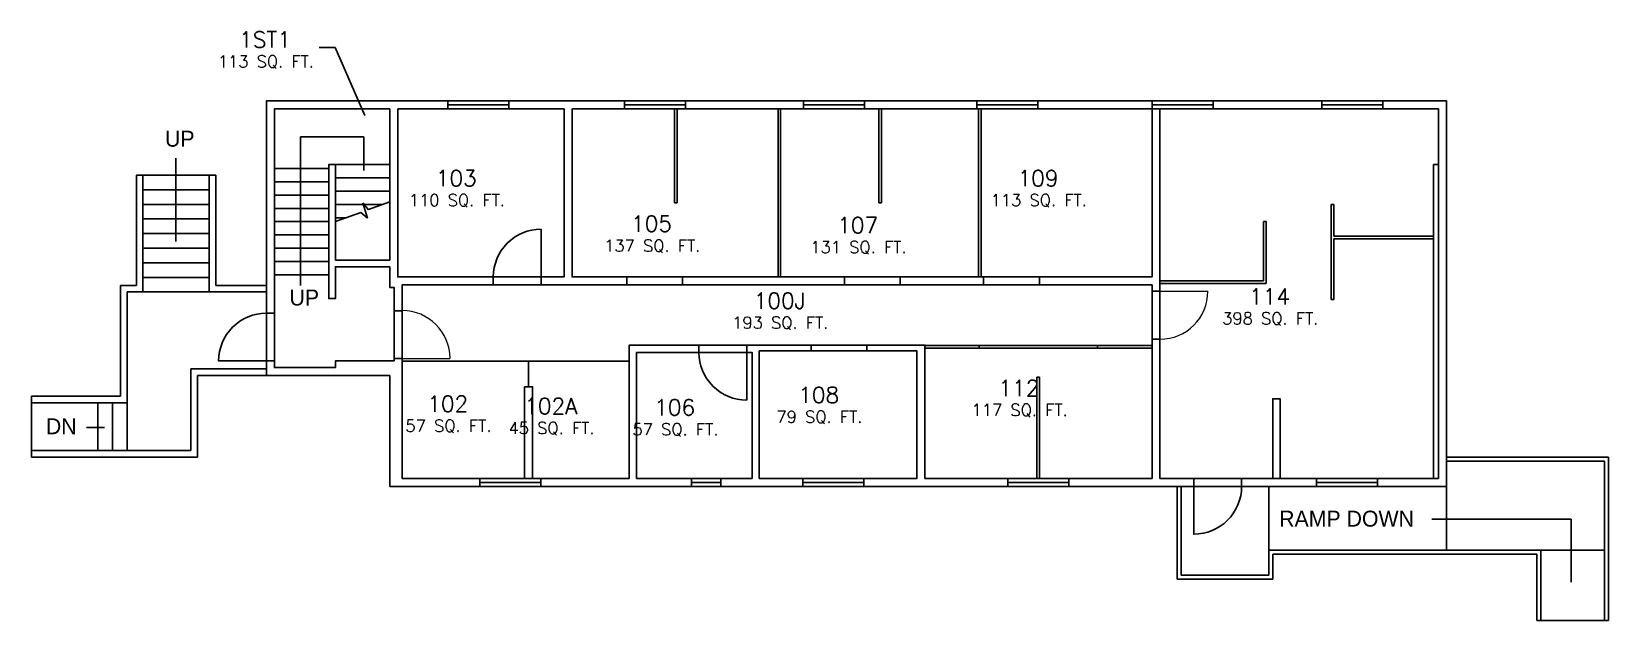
# Model space of a CAD drawing. Header units: inches. Extents: x -270 to 919, y -101 to 343.
import ezdxf
from ezdxf.enums import TextEntityAlignment as Align

# ---------------------------------------------------------------- set-up
doc = ezdxf.new("R2010")
doc.units = ezdxf.units.IN
doc.header["$MEASUREMENT"] = 0
for name, color, linetype in [('A-ANNO-TEXT', 2, 'CONTINUOUS'), ('A-AREA-GSFT', 5, 'CONTINUOUS'), ('A-AREA-PLIN', 1, 'CONTINUOUS'), ('A-AREA-RMNO', 7, 'CONTINUOUS'), ('A-AREA-RMNO @ 96', 7, 'CONTINUOUS'), ('A-AREA-SQFT', 7, 'CONTINUOUS'), ('A-DOOR', 3, 'CONTINUOUS'), ('A-FLOR-IDEN', 3, 'CONTINUOUS'), ('A-FLOR-LEVL', 6, 'CONTINUOUS'), ('A-FLOR-STRS', 1, 'CONTINUOUS'), ('A-FURN-PNLS', 5, 'CONTINUOUS'), ('A-GLAZ', 5, 'CONTINUOUS'), ('A-WALL-FULL', 8, 'CONTINUOUS')]:
    doc.layers.add(name, color=color, linetype=linetype)
doc.styles.add('Annotative', font='simplex.shx', dxfattribs={"height": 0.25})

# ---------------------------------------------------------------- blocks, each defined once
blk = doc.blocks.new('ROOM')
at = {"layer": 'A-AREA-RMNO', "style": 'Annotative'}
blk.add_attdef('ROOM_NUMBER', text='', height=0.125, dxfattribs=at).set_placement((0, 0), align=Align.CENTER)
at = {"layer": 'A-AREA-SQFT', "style": 'Annotative', "flags": 8}
blk.add_attdef('ROOM_AREA', text='', height=0.0938, dxfattribs=at).set_placement((0.005, -0.156), align=Align.CENTER)

msp = doc.modelspace()

# ---------------------------------------------------------------- linework, layer by layer
at = {"layer": 'A-ANNO-TEXT'}
for p, q in [((-41.1, 330.7), (-53.1, 330.7)), ((-18.8, 279.4), (-41.1, 330.7)), ((-19.5, 263.5), (-67.4, 263.5)), ((-67.4, 263.5), (-67.4, 151.5)), ((-19.5, 238.1), (-19.5, 263.5)), ((-161.3, 184.6), (-161.3, 247.3)), ((0, 214.4), (-16.1, 208.6)), ((-21.9, 206.5), (-41, 199.5)), ((-21.8, 206.5), (-16.7, 202)), ((-16.7, 202), (-20.2, 213.7)), ((-20.2, 213.7), (-16.1, 208.5)), ((-215.1, 44.3), (-228.6, 44.3)), ((890.5, -24.6), (785.4, -24.6)), ((890.5, -72.1), (890.5, -24.6))]:
    msp.add_line(p, q, dxfattribs=at)
at = {"layer": 'A-AREA-GSFT'}
msp.add_lwpolyline([(0, 0), (0, 83.5), (-93, 83.5), (-93, 290.5), (796.5, 290.5), (796.5, 0)], close=True, dxfattribs=at)
at = {"layer": 'A-AREA-PLIN'}
for points in [[(0, 284.5), (-87, 284.5), (-87, 89.5), (-41, 89.5), (-41, 94.5), (3.3, 94.5), (3.3, 150), (0, 150), (0, 165.5), (-41, 165.5), (-41, 141.5), (-46, 141.5), (-46, 242.5), (-41, 242.5), (-41, 170.5), (0, 170.5)], [(6, 284.5), (131.4, 284.5), (131.4, 157.8), (6, 157.8)], [(292.6, 284.5), (137.4, 284.5), (137.4, 157.8), (292.6, 157.8)], [(294.6, 284.5), (443.8, 284.5), (443.8, 157.8), (294.6, 157.8)], [(574.5, 157.8), (445.8, 157.8), (445.8, 284.5), (574.5, 284.5)], [(671, 6), (671, 66), (665.5, 66), (665.5, 6), (580.5, 6), (580.5, 284.5), (790.5, 284.5), (790.5, 242.5), (786.7, 242.5), (786.7, 6)], [(574.5, 151.8), (9.3, 151.8), (9.3, 94.4), (180.5, 94.4), (180.5, 106.5), (403.3, 106.5), (403.3, 106.1), (574.5, 106.1)], [(273, 6), (186, 6), (186, 101), (273, 101)], [(278.5, 102.1), (397.3, 102.1), (397.3, 6), (278.5, 6)], [(403.3, 104.1), (574.5, 104.1), (574.5, 6), (403.3, 6)], [(104.6, 94.4), (9.3, 94.4), (9.3, 6), (101.6, 6), (101.6, 75.1), (104.6, 75.1)], [(104.6, 94.4), (180.5, 94.4), (180.5, 6), (107.6, 6), (107.6, 75.1), (104.6, 75.1)]]:
    msp.add_lwpolyline(points, close=True, dxfattribs=at)
at = {"layer": 'A-DOOR', "lineweight": 20}
for p, q in [((580.5, 147), (616.5, 147)), ((9.3, 96.4), (9.3, 98.4)), ((9.3, 96.4), (45.3, 96.4))]:
    msp.add_line(p, q, dxfattribs=at)
at = {"layer": 'A-DOOR'}
for points in [[(114, 193.8, 0.414214), (78, 157.8)], [(-93, 130.5, 0.414214), (-129, 94.5)], [(233, 101, 0.414214), (269, 65)], [(606, -36, 0.414214), (642, 0)]]:
    msp.add_lwpolyline(points, format="xyb", dxfattribs=at)
for points in [[(114, 157.8), (114, 193.8), (114, 193.8), (114, 157.8)], [(269, 101), (269, 65), (269, 65), (269, 101)], [(-93, 94.5), (-129, 94.5), (-129, 94.5), (-93, 94.5)], [(606, 0), (606, -36), (606, -36), (606, 0)]]:
    msp.add_lwpolyline(points, close=True, dxfattribs=at)
at = {"layer": 'A-DOOR', "lineweight": 9}
for centre, start, end in [((580.5, 147), 270, 360), ((9.3, 96.4), 360, 90)]:
    msp.add_arc(centre, 36.1, start, end, dxfattribs=at)
at = {"layer": 'A-FLOR-IDEN'}
for p, q in [((9.3, 94.4), (180.5, 94.4)), ((104.6, 75.1), (104.6, 94.4))]:
    msp.add_line(p, q, dxfattribs=at)
at = {"layer": 'A-FLOR-LEVL'}
for p, q in [((662.5, -48), (662.5, 0)), ((662.5, 0), (662.5, -31)), ((796.5, 0), (796.5, -48)), ((867.5, -48), (915.5, -48)), ((918.5, -101), (864.5, -101))]:
    msp.add_line(p, q, dxfattribs=at)
at = {"layer": 'A-FLOR-STRS'}
for p, q in [((-46, 239.5), (-87, 239.5)), ((0, 242.5), (-41, 242.5)), ((-131, 234.5), (-191, 234.5)), ((-46, 229.5), (-87, 229.5)), ((0, 232.5), (-41, 232.5)), ((-136, 223.5), (-186, 223.5)), ((-46, 219.5), (-87, 219.5)), ((0, 222.5), (-41, 222.5)), ((-136, 212.5), (-186, 212.5)), ((-46, 209.5), (-87, 209.5)), ((-5.2, 212.5), (-41, 212.5)), ((-32.8, 202.5), (-41, 202.5)), ((-136, 201.5), (-186, 201.5)), ((-136, 190.5), (-186, 190.5)), ((-46, 199.5), (-87, 199.5)), ((-136, 179.5), (-186, 179.5)), ((-46, 189.5), (-87, 189.5)), ((-46, 179.5), (-87, 179.5)), ((-136, 168.5), (-186, 168.5)), ((-46, 169.5), (-87, 169.5)), ((-136, 157.5), (-186, 157.5)), ((-46, 159.5), (-87, 159.5)), ((-136, 146.5), (-186, 146.5)), ((-270, 68), (-270, 22)), ((-220, 63), (-220, 27)), ((-209, 63), (-209, 27)), ((-198, 63), (-198, 27))]:
    msp.add_line(p, q, dxfattribs=at)
at = {"layer": 'A-FURN-PNLS'}
for p, q in [((214.7, 213.7), (214.7, 284.5)), ((216.7, 284.5), (216.7, 213.7)), ((292.6, 157.8), (292.6, 284.5)), ((294.6, 284.5), (294.6, 157.8)), ((368.7, 213.7), (368.7, 284.5)), ((370.7, 284.5), (370.7, 213.7)), ((443.8, 157.8), (443.8, 284.5)), ((445.8, 284.5), (445.8, 157.8)), ((214.7, 213.7), (216.7, 213.7)), ((368.7, 213.7), (370.7, 213.7)), ((709.6, 188.5), (709.6, 212.5)), ((709.6, 212.5), (711.6, 212.5)), ((711.6, 212.5), (711.6, 188.5)), ((658.4, 154.8), (658.4, 199.6)), ((658.4, 199.6), (660.4, 199.6)), ((660.4, 199.6), (660.4, 152.8)), ((709.6, 140.9), (709.6, 188.5)), ((711.6, 188.5), (786.7, 188.5)), ((711.6, 186.5), (711.6, 140.9)), ((786.7, 186.5), (711.6, 186.5)), ((580.5, 154.8), (658.4, 154.8)), ((660.4, 152.8), (580.5, 152.8)), ((709.6, 140.9), (711.6, 140.9)), ((403.3, 106.1), (444.3, 106.1)), ((444.3, 104.1), (403.3, 104.1)), ((444.3, 106.1), (444.3, 104.1)), ((533.5, 106.1), (574.5, 106.1)), ((533.5, 104.1), (533.5, 106.1)), ((574.5, 104.1), (533.5, 104.1)), ((487.7, 6), (487.7, 82.2)), ((487.7, 82.2), (489.7, 82.2)), ((489.7, 82.2), (489.7, 6))]:
    msp.add_line(p, q, dxfattribs=at)
at = {"layer": 'A-GLAZ'}
for p, q in [((43.7, 287.5), (89.7, 287.5)), ((177, 287.5), (223, 287.5)), ((311.8, 287.5), (357.8, 287.5)), ((442.5, 287.5), (488.5, 287.5)), ((574.5, 287.5), (620.5, 287.5)), ((702.5, 287.5), (748.5, 287.5)), ((67.9, 3), (113.9, 3)), ((227.5, 3), (249.5, 3)), ((311.3, 3), (357.3, 3)), ((465.7, 3), (511.7, 3)), ((698.5, 3), (744.5, 3))]:
    msp.add_line(p, q, dxfattribs=at)
at = {"layer": 'A-WALL-FULL'}
for p, q in [((796.5, 290.5), (-93, 290.5)), ((43.7, 284.5), (43.7, 290.5)), ((89.7, 284.5), (89.7, 290.5)), ((177, 284.5), (177, 290.5)), ((223, 284.5), (223, 290.5)), ((311.8, 284.5), (311.8, 290.5)), ((357.8, 284.5), (357.8, 290.5)), ((442.5, 284.5), (442.5, 290.5)), ((488.5, 284.5), (488.5, 290.5)), ((574.5, 284.5), (574.5, 290.5)), ((620.5, 284.5), (620.5, 290.5)), ((702.5, 284.5), (702.5, 290.5)), ((748.5, 284.5), (748.5, 290.5)), ((796.5, 0), (796.5, 290.5)), ((0, 284.5), (-87, 284.5)), ((0, 284.5), (0, 170.5)), ((6, 284.5), (6, 157.8)), ((131.4, 284.5), (6, 284.5)), ((131.4, 284.5), (131.4, 157.8)), ((294.6, 284.5), (137.4, 284.5)), ((137.4, 157.8), (137.4, 284.5)), ((443.8, 284.5), (294.6, 284.5)), ((532, 284.5), (443.8, 284.5)), ((790.5, 284.5), (532, 284.5)), ((574.5, 284.5), (574.5, 157.8)), ((580.5, 147), (580.5, 284.5)), ((790.5, 6), (790.5, 284.5)), ((-46, 242.5), (-46, 141.5)), ((-41, 242.5), (-46, 242.5)), ((-41, 242.5), (-41, 170.5)), ((786.7, 6), (786.7, 242.5)), ((786.7, 242.5), (790.5, 242.5)), ((-191, 234.5), (-191, 151.5)), ((-186, 234.5), (-186, 146.5)), ((-136, 234.5), (-136, 146.5)), ((-131, 234.5), (-131, 151.5)), ((0, 170.5), (-41, 170.5)), ((0, 165.5), (-41, 165.5)), ((-41, 165.5), (-41, 141.5)), ((0, 165.5), (0, 150)), ((78, 157.8), (6, 157.8)), ((78, 157.8), (78, 151.8)), ((131.4, 157.8), (114, 157.8)), ((114, 157.8), (114, 151.8)), ((178.6, 157.8), (137.4, 157.8)), ((178.6, 151.8), (178.6, 157.8)), ((294.6, 157.8), (220.6, 157.8)), ((220.6, 157.8), (220.6, 151.8)), ((342.6, 157.8), (294.6, 157.8)), ((342.6, 151.8), (342.6, 157.8)), ((445.8, 157.8), (384.6, 157.8)), ((384.6, 157.8), (384.6, 151.8)), ((447.6, 157.8), (445.8, 157.8)), ((447.6, 151.8), (447.6, 157.8)), ((574.5, 157.8), (489.6, 157.8)), ((489.6, 157.8), (489.6, 151.8)), ((-203, 151.5), (-203, 68)), ((-191, 151.5), (-203, 151.5)), ((-198, 146.5), (-198, 63)), ((-186, 146.5), (-198, 146.5)), ((-93, 146.5), (-136, 146.5)), ((-93, 151.5), (-131, 151.5)), ((3.3, 150), (0, 150)), ((3.3, 132.4), (3.3, 150)), ((9.3, 151.8), (78, 151.8)), ((9.3, 132.4), (9.3, 151.8)), ((114, 151.8), (178.6, 151.8)), ((220.6, 151.8), (342.6, 151.8)), ((384.6, 151.8), (447.6, 151.8)), ((489.6, 151.8), (574.5, 151.8)), ((574.5, 151.8), (574.5, 147)), ((574.5, 147), (580.5, 147)), ((-41, 141.5), (-46, 141.5)), ((9.3, 132.4), (3.3, 132.4)), ((580.5, 111), (574.5, 111)), ((574.5, 111), (574.5, 6)), ((580.5, 6), (580.5, 111)), ((3.3, 96.4), (3.3, 94.5)), ((9.3, 96.4), (3.3, 96.4)), ((9.3, 96.4), (9.3, 6)), ((233, 106.5), (180.5, 106.5)), ((180.5, 106.5), (180.5, 6)), ((186, 101), (186, 6)), ((233, 101), (186, 101)), ((233, 101), (233, 106.5)), ((269, 101), (269, 106.5)), ((317.5, 106.5), (269, 106.5)), ((273, 101), (269, 101)), ((273, 101), (273, 6)), ((278.5, 102.1), (278.5, 6)), ((278.5, 102.1), (317.5, 102.1)), ((317.5, 102.1), (317.5, 106.5)), ((403.3, 106.5), (359.5, 106.5)), ((359.5, 106.5), (359.5, 102.1)), ((359.5, 102.1), (397.3, 102.1)), ((397.3, 102.1), (397.3, 6)), ((403.3, 106.5), (403.3, 6)), ((-150, 88.5), (-150, 27)), ((-93, 88.5), (-150, 88.5)), ((-93, 83.5), (-145, 83.5)), ((-145, 83.5), (-145, 22)), ((-93, 94.5), (-87, 94.5)), ((-93, 94.5), (-93, 83.5)), ((0, 83.5), (-93, 83.5)), ((-87, 94.5), (-87, 89.5)), ((-41, 89.5), (-87, 89.5)), ((3.3, 94.5), (-41, 94.5)), ((-41, 94.5), (-41, 89.5)), ((0, 83.5), (0, 0)), ((107.6, 75.1), (101.6, 75.1)), ((101.6, 75.1), (101.6, 6)), ((107.6, 6), (107.6, 75.1)), ((-203, 68), (-270, 68)), ((-198, 63), (-270, 63)), ((665.5, 66), (671, 66)), ((665.5, 66), (665.5, 6)), ((671, 66), (671, 6)), ((-150, 27), (-270, 27)), ((-145, 22), (-270, 22)), ((918.5, 22), (796.5, 22)), ((915.5, 19), (796.5, 19)), ((915.5, 19), (915.5, -101)), ((918.5, 22), (918.5, -101)), ((606, 0), (0, 0)), ((179, 6), (9.3, 6)), ((67.9, 6), (67.9, 0)), ((113.9, 6), (113.9, 0)), ((273, 6), (186, 6)), ((227.5, 6), (227.5, 0)), ((249.5, 6), (249.5, 0)), ((397.3, 6), (278.5, 6)), ((311.3, 6), (311.3, 0)), ((357.3, 6), (357.3, 0)), ((574.5, 6), (403.3, 6)), ((465.7, 6), (465.7, 0)), ((511.7, 6), (511.7, 0)), ((606, 6), (580.5, 6)), ((606, 0), (606, 6)), ((790.5, 6), (642, 6)), ((642, 0), (642, 6)), ((698.5, 6), (698.5, 0)), ((744.5, 6), (744.5, 0)), ((593.5, -70), (593.5, 0)), ((596.5, -67), (596.5, 0)), ((796.5, 0), (642, 0)), ((867.5, -48), (662.5, -48)), ((662.5, -67), (662.5, -48)), ((864.5, -51), (665.5, -51)), ((665.5, -70), (665.5, -51)), ((864.5, -51), (864.5, -101)), ((867.5, -48), (867.5, -101)), ((665.5, -70), (593.5, -70)), ((662.5, -67), (596.5, -67))]:
    msp.add_line(p, q, dxfattribs=at)
msp.add_lwpolyline([(-93, 290.5), (-93, 130.5), (-87, 130.5), (-87, 284.5)], dxfattribs=at)

# ---------------------------------------------------------------- block references
at = {"layer": 'A-AREA-RMNO @ 96'}
ref = msp.add_blockref('ROOM', (-94, 330.7), dxfattribs=dict(at, xscale=96, yscale=96, zscale=96))
ref.add_attrib('ROOM_NUMBER', '1ST1', dxfattribs={"layer": 'A-AREA-RMNO', "height": 12, "style": 'Annotative'}).set_placement((-94, 330.7), align=Align.CENTER)
ref.add_attrib('ROOM_AREA', '113 SQ. FT.', dxfattribs={"layer": 'A-AREA-SQFT', "height": 9, "style": 'Annotative'}).set_placement((-93.4, 315.7), align=Align.CENTER)
ref = msp.add_blockref('ROOM', (50.1, 226.2), dxfattribs=dict(at, xscale=96, yscale=96, zscale=96))
ref.add_attrib('ROOM_NUMBER', '103', dxfattribs={"layer": 'A-AREA-RMNO', "height": 12, "style": 'Annotative'}).set_placement((50.1, 226.2), align=Align.CENTER)
ref.add_attrib('ROOM_AREA', '110 SQ. FT.', dxfattribs={"layer": 'A-AREA-SQFT', "height": 9, "style": 'Annotative'}).set_placement((50.6, 211.2), align=Align.CENTER)
ref = msp.add_blockref('ROOM', (488.6, 226.2), dxfattribs=dict(at, xscale=96, yscale=96, zscale=96))
ref.add_attrib('ROOM_NUMBER', '109', dxfattribs={"layer": 'A-AREA-RMNO', "height": 12, "style": 'Annotative'}).set_placement((488.6, 226.2), align=Align.CENTER)
ref.add_attrib('ROOM_AREA', '113 SQ. FT.', dxfattribs={"layer": 'A-AREA-SQFT', "height": 9, "style": 'Annotative'}).set_placement((489.1, 211.2), align=Align.CENTER)
ref = msp.add_blockref('ROOM', (197.3, 191.9), dxfattribs=dict(at, xscale=96, yscale=96, zscale=96))
ref.add_attrib('ROOM_NUMBER', '105', dxfattribs={"layer": 'A-AREA-RMNO', "height": 12, "style": 'Annotative'}).set_placement((197.3, 191.9), align=Align.CENTER)
ref.add_attrib('ROOM_AREA', '137 SQ. FT.', dxfattribs={"layer": 'A-AREA-SQFT', "height": 9, "style": 'Annotative'}).set_placement((197.8, 176.9), align=Align.CENTER)
ref = msp.add_blockref('ROOM', (352.7, 190.8), dxfattribs=dict(at, xscale=96, yscale=96, zscale=96))
ref.add_attrib('ROOM_NUMBER', '107', dxfattribs={"layer": 'A-AREA-RMNO', "height": 12, "style": 'Annotative'}).set_placement((352.7, 190.8), align=Align.CENTER)
ref.add_attrib('ROOM_AREA', '131 SQ. FT.', dxfattribs={"layer": 'A-AREA-SQFT', "height": 9, "style": 'Annotative'}).set_placement((353.2, 175.8), align=Align.CENTER)
ref = msp.add_blockref('ROOM', (293.8, 133.9), dxfattribs=dict(at, xscale=96, yscale=96, zscale=96))
ref.add_attrib('ROOM_NUMBER', '100J', dxfattribs={"layer": 'A-AREA-RMNO', "height": 12, "style": 'Annotative'}).set_placement((293.8, 133.9), align=Align.CENTER)
ref.add_attrib('ROOM_AREA', '193 SQ. FT.', dxfattribs={"layer": 'A-AREA-SQFT', "height": 9, "style": 'Annotative'}).set_placement((294.3, 118.9), align=Align.CENTER)
ref = msp.add_blockref('ROOM', (663.1, 137.1), dxfattribs=dict(at, xscale=96, yscale=96, zscale=96))
ref.add_attrib('ROOM_NUMBER', '114', dxfattribs={"layer": 'A-AREA-RMNO', "height": 12, "style": 'Annotative'}).set_placement((663.1, 137.1), align=Align.CENTER)
ref.add_attrib('ROOM_AREA', '398 SQ. FT.', dxfattribs={"layer": 'A-AREA-SQFT', "height": 9, "style": 'Annotative'}).set_placement((663.6, 122.1), align=Align.CENTER)
ref = msp.add_blockref('ROOM', (323.3, 62.9), dxfattribs=dict(at, xscale=96, yscale=96, zscale=96))
ref.add_attrib('ROOM_NUMBER', '108', dxfattribs={"layer": 'A-AREA-RMNO', "height": 12, "style": 'Annotative'}).set_placement((323.3, 62.9), align=Align.CENTER)
ref.add_attrib('ROOM_AREA', '79 SQ. FT.', dxfattribs={"layer": 'A-AREA-SQFT', "height": 9, "style": 'Annotative'}).set_placement((323.8, 47.9), align=Align.CENTER)
ref = msp.add_blockref('ROOM', (474.2, 68.1), dxfattribs=dict(at, xscale=96, yscale=96, zscale=96))
ref.add_attrib('ROOM_NUMBER', '112', dxfattribs={"layer": 'A-AREA-RMNO', "height": 12, "style": 'Annotative'}).set_placement((474.2, 68.1), align=Align.CENTER)
ref.add_attrib('ROOM_AREA', '117 SQ. FT.', dxfattribs={"layer": 'A-AREA-SQFT', "height": 9, "style": 'Annotative'}).set_placement((474.7, 53.1), align=Align.CENTER)
ref = msp.add_blockref('ROOM', (43.7, 56.2), dxfattribs=dict(at, xscale=96, yscale=96, zscale=96))
ref.add_attrib('ROOM_NUMBER', '102', dxfattribs={"layer": 'A-AREA-RMNO', "height": 12, "style": 'Annotative'}).set_placement((43.7, 56.2), align=Align.CENTER)
ref.add_attrib('ROOM_AREA', '57 SQ. FT.', dxfattribs={"layer": 'A-AREA-SQFT', "height": 9, "style": 'Annotative'}).set_placement((44.2, 41.2), align=Align.CENTER)
ref = msp.add_blockref('ROOM', (121.4, 54.5), dxfattribs=dict(at, xscale=96, yscale=96, zscale=96))
ref.add_attrib('ROOM_NUMBER', '102A', dxfattribs={"layer": 'A-AREA-RMNO', "height": 12, "style": 'Annotative'}).set_placement((121.4, 54.5), align=Align.CENTER)
ref.add_attrib('ROOM_AREA', '45 SQ. FT.', dxfattribs={"layer": 'A-AREA-SQFT', "height": 9, "style": 'Annotative'}).set_placement((121.9, 39.5), align=Align.CENTER)
ref = msp.add_blockref('ROOM', (214.7, 53.5), dxfattribs=dict(at, xscale=96, yscale=96, zscale=96))
ref.add_attrib('ROOM_NUMBER', '106', dxfattribs={"layer": 'A-AREA-RMNO', "height": 12, "style": 'Annotative'}).set_placement((214.7, 53.5), align=Align.CENTER)
ref.add_attrib('ROOM_AREA', '57 SQ. FT.', dxfattribs={"layer": 'A-AREA-SQFT', "height": 9, "style": 'Annotative'}).set_placement((215.3, 38.5), align=Align.CENTER)

# ---------------------------------------------------------------- texts
at = {"layer": 'A-ANNO-TEXT'}
for s, p in [('UP', (-169.4, 256)), ('UP', (-75.6, 136.3)), ('DN', (-259.2, 39.3)), ('RAMP DOWN', (670.3, -30.3))]:
    msp.add_text(s, height=12, dxfattribs=at).set_placement(p)

doc.saveas('drawing.dxf')
